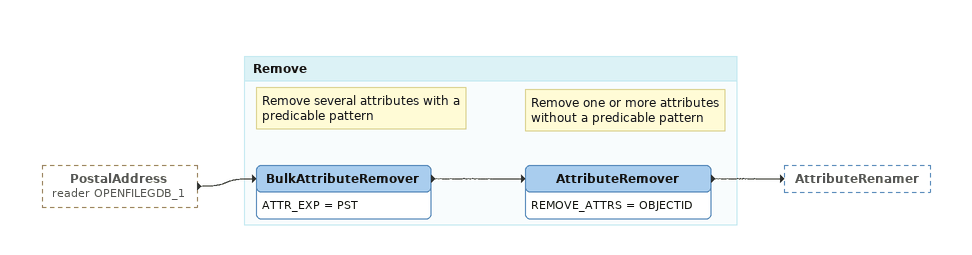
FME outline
PostalAddress (reader OPENFILEGDB_1) [outside]
    -> BulkAttributeRemover

Bookmark: Remove
Note: Remove several attributes with a predicable pattern
BulkAttributeRemover
    ATTR_EXP = PST
    -> AttributeRemover
Note: Remove one or more attributes without a predicable pattern
AttributeRemover
    REMOVE_ATTRS = OBJECTID
    -> AttributeRenamer
